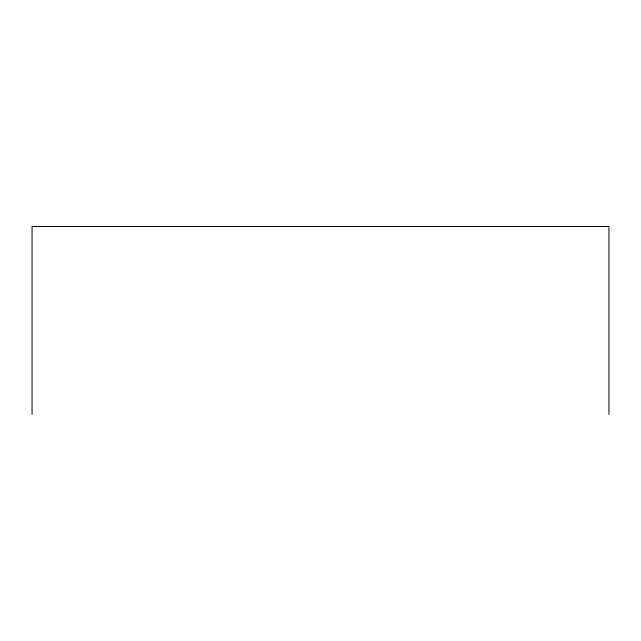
<?xml version="1.0" encoding="UTF-8"?>
<svg xmlns="http://www.w3.org/2000/svg" width="641" height="641" viewBox="0 0 641 641"><rect width="100%" height="100%" fill="white"/><g stroke="black" fill="none" stroke-linecap="round" stroke-linejoin="round"><path stroke-width="0.96" d="M608.95 414.479L608.95 226.521L32.05 226.521L32.05 414.479"/></g></svg>
